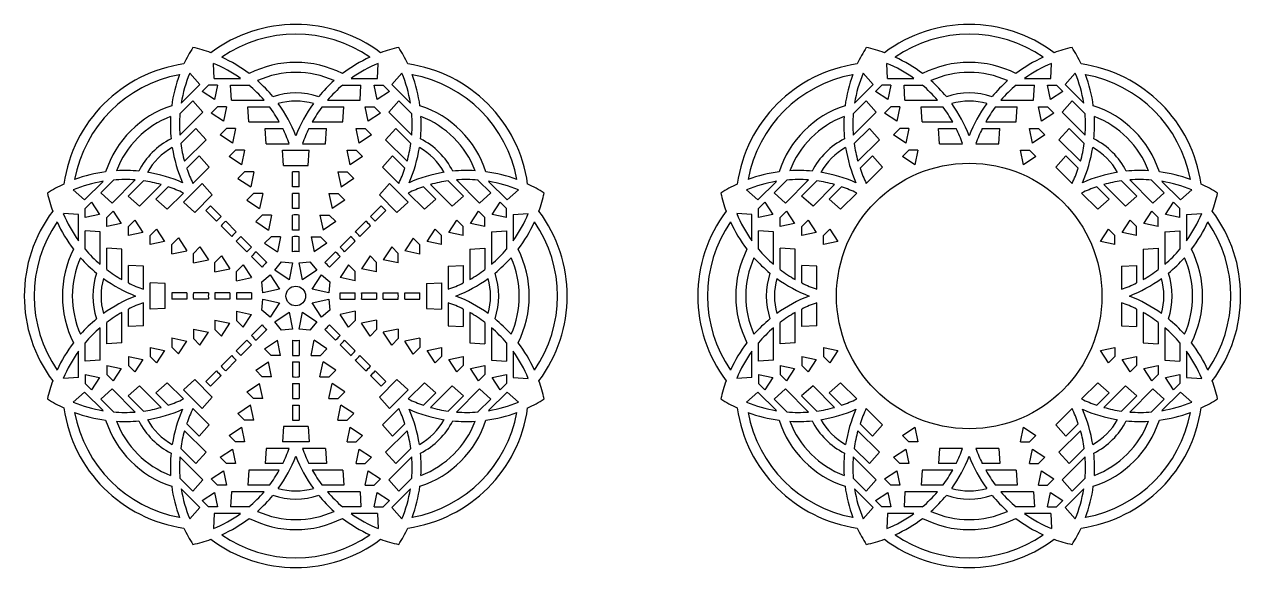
# Model space of a CAD drawing. Extents: x 163 to 534, y -107 to 59.
import ezdxf

# ---------------------------------------------------------------- set-up
doc = ezdxf.new("R2010")
doc.units = 0
doc.layers.get('0').update_dxf_attribs({"linetype": 'CONTINUOUS'})

msp = doc.modelspace()

# ---------------------------------------------------------------- linework, layer by layer
for p, q in [((221.14, 42.63), (220.86, 47.26)), ((270.92, 42.63), (271.2, 47.26)), ((426.68, 42.63), (426.41, 47.26)), ((476.47, 42.63), (476.75, 47.26)), ((216.72, 40.8), (213.65, 44.27)), ((221.14, 42.63), (229.16, 42.63)), ((262.9, 42.63), (270.92, 42.63)), ((275.34, 40.8), (278.41, 44.27)), ((422.27, 40.8), (419.2, 44.27)), ((426.68, 42.63), (434.7, 42.63)), ((468.45, 42.63), (476.47, 42.63)), ((480.88, 40.8), (483.96, 44.27)), ((211.05, 35.13), (216.72, 40.8)), ((217.44, 38.7), (219.38, 40.63)), ((221.21, 36.21), (217.44, 38.7)), ((222.12, 40.63), (219.38, 40.63)), ((222.12, 40.63), (221.21, 36.21)), ((226.14, 40.63), (231.72, 40.63)), ((226.42, 36.01), (226.14, 40.63)), ((260.34, 40.63), (265.92, 40.63)), ((265.64, 36.01), (265.92, 40.63)), ((270.85, 36.21), (269.94, 40.63)), ((269.94, 40.63), (272.68, 40.63)), ((274.61, 38.7), (270.85, 36.21)), ((274.61, 38.7), (272.68, 40.63)), ((275.34, 40.8), (281.01, 35.13)), ((416.6, 35.13), (422.27, 40.8)), ((422.99, 38.7), (424.93, 40.63)), ((426.76, 36.21), (422.99, 38.7)), ((427.67, 40.63), (424.93, 40.63)), ((427.67, 40.63), (426.76, 36.21)), ((431.68, 40.63), (437.26, 40.63)), ((431.96, 36.01), (431.68, 40.63)), ((465.89, 40.63), (471.47, 40.63)), ((471.19, 36.01), (471.47, 40.63)), ((476.39, 36.21), (475.49, 40.63)), ((475.49, 40.63), (478.23, 40.63)), ((480.16, 38.7), (476.39, 36.21)), ((480.16, 38.7), (478.23, 40.63)), ((480.88, 40.8), (486.55, 35.13)), ((210.65, 31.91), (214.6, 35.85)), ((217.67, 32.39), (214.6, 35.85)), ((220.18, 32.07), (222.12, 34.01)), ((224.86, 34.01), (222.12, 34.01)), ((224.86, 34.01), (223.95, 29.59)), ((226.42, 36.01), (236.36, 36.01)), ((231.42, 34.01), (237.97, 34.01)), ((231.69, 29.39), (231.42, 34.01)), ((254.08, 34.01), (260.64, 34.01)), ((255.69, 36.01), (265.64, 36.01)), ((260.36, 29.39), (260.64, 34.01)), ((267.2, 34.01), (269.93, 34.01)), ((268.1, 29.59), (267.2, 34.01)), ((271.87, 32.07), (269.93, 34.01)), ((274.39, 32.39), (277.46, 35.85)), ((277.46, 35.85), (281.4, 31.91)), ((416.2, 31.91), (420.15, 35.85)), ((423.22, 32.39), (420.15, 35.85)), ((425.73, 32.07), (427.67, 34.01)), ((430.41, 34.01), (427.67, 34.01)), ((430.41, 34.01), (429.5, 29.59)), ((431.96, 36.01), (441.91, 36.01)), ((437.24, 29.39), (436.96, 34.01)), ((436.96, 34.01), (443.52, 34.01)), ((459.63, 34.01), (466.19, 34.01)), ((461.24, 36.01), (471.19, 36.01)), ((465.91, 29.39), (466.19, 34.01)), ((473.65, 29.59), (472.74, 34.01)), ((472.74, 34.01), (475.48, 34.01)), ((477.42, 32.07), (475.48, 34.01)), ((479.93, 32.39), (483.01, 35.85)), ((483.01, 35.85), (486.95, 31.91)), ((210.64, 25.35), (217.67, 32.39)), ((223.95, 29.59), (220.18, 32.07)), ((271.87, 32.07), (268.1, 29.59)), ((274.39, 32.39), (281.42, 25.35)), ((416.18, 25.35), (423.22, 32.39)), ((429.5, 29.59), (425.73, 32.07)), ((477.42, 32.07), (473.65, 29.59)), ((479.93, 32.39), (486.97, 25.35)), ((210.91, 22.8), (215.55, 27.44)), ((218.62, 23.97), (215.55, 27.44)), ((222.93, 25.45), (224.86, 27.39)), ((227.6, 27.39), (224.86, 27.39)), ((227.6, 27.39), (226.7, 22.96)), ((231.69, 29.39), (240.99, 29.39)), ((236.69, 27.39), (242.05, 27.39)), ((236.97, 22.76), (236.69, 27.39)), ((250.01, 27.39), (255.36, 27.39)), ((251.06, 29.39), (260.36, 29.39)), ((255.08, 22.76), (255.36, 27.39)), ((265.36, 22.96), (264.45, 27.39)), ((264.45, 27.39), (267.19, 27.39)), ((269.13, 25.45), (267.19, 27.39)), ((273.44, 23.97), (276.51, 27.44)), ((276.51, 27.44), (281.14, 22.8)), ((416.46, 22.8), (421.1, 27.44)), ((424.17, 23.97), (421.1, 27.44)), ((428.48, 25.45), (430.41, 27.39)), ((433.15, 27.39), (430.41, 27.39)), ((433.15, 27.39), (432.25, 22.96)), ((437.24, 29.39), (446.54, 29.39)), ((442.24, 27.39), (447.59, 27.39)), ((442.52, 22.76), (442.24, 27.39)), ((455.56, 27.39), (460.91, 27.39)), ((456.61, 29.39), (465.91, 29.39)), ((460.63, 22.76), (460.91, 27.39)), ((470.91, 22.96), (470, 27.39)), ((470, 27.39), (472.74, 27.39)), ((474.68, 25.45), (472.74, 27.39)), ((478.98, 23.97), (482.06, 27.44)), ((482.06, 27.44), (486.69, 22.8)), ((212.05, 17.4), (218.62, 23.97)), ((226.7, 22.96), (222.93, 25.45)), ((236.97, 22.76), (243.98, 22.76)), ((248.08, 22.76), (255.08, 22.76)), ((269.13, 25.45), (265.36, 22.96)), ((273.44, 23.97), (280.01, 17.4)), ((417.59, 17.4), (424.17, 23.97)), ((432.25, 22.96), (428.48, 25.45)), ((442.52, 22.76), (449.53, 22.76)), ((453.63, 22.76), (460.63, 22.76)), ((474.68, 25.45), (470.91, 22.96)), ((478.98, 23.97), (485.56, 17.4)), ((212.72, 15.24), (216.5, 19.02)), ((219.57, 15.56), (216.5, 19.02)), ((225.67, 18.83), (227.61, 20.76)), ((229.44, 16.34), (225.67, 18.83)), ((230.35, 20.76), (227.61, 20.76)), ((230.35, 20.76), (229.44, 16.34)), ((241.97, 20.76), (250.08, 20.76)), ((242.25, 16.14), (241.97, 20.76)), ((249.8, 16.14), (250.08, 20.76)), ((261.71, 20.76), (264.45, 20.76)), ((262.62, 16.34), (261.71, 20.76)), ((266.38, 18.83), (262.62, 16.34)), ((266.38, 18.83), (264.45, 20.76)), ((272.49, 15.56), (275.56, 19.02)), ((275.56, 19.02), (279.34, 15.24)), ((418.26, 15.24), (422.05, 19.02)), ((425.12, 15.56), (422.05, 19.02)), ((431.22, 18.83), (433.16, 20.76)), ((434.99, 16.34), (431.22, 18.83)), ((435.89, 20.76), (433.16, 20.76)), ((435.89, 20.76), (434.99, 16.34)), ((467.26, 20.76), (470, 20.76)), ((468.16, 16.34), (467.26, 20.76)), ((471.93, 18.83), (468.16, 16.34)), ((471.93, 18.83), (470, 20.76)), ((478.03, 15.56), (481.11, 19.02)), ((481.11, 19.02), (484.89, 15.24)), ((214.62, 10.6), (219.57, 15.56)), ((242.25, 16.14), (249.8, 16.14)), ((272.49, 15.56), (277.44, 10.6)), ((420.17, 10.6), (425.12, 15.56)), ((478.03, 15.56), (482.99, 10.6)), ((181.52, 5.6), (187.19, 11.27)), ((186.47, 7.72), (190.41, 11.67)), ((189.93, 4.65), (196.97, 11.69)), ((194.88, 6.77), (199.52, 11.41)), ((228.37, 12.14), (230.38, 14.15)), ((228.37, 12.14), (232.28, 9.56)), ((233.22, 14.15), (230.38, 14.15)), ((233.22, 14.15), (232.28, 9.56)), ((245.03, 9.56), (245.03, 14.15)), ((247.03, 9.56), (247.03, 14.15)), ((258.88, 14.13), (259.83, 9.53)), ((258.88, 14.13), (261.73, 14.13)), ((263.74, 12.12), (259.83, 9.53)), ((263.74, 12.12), (261.73, 14.13)), ((292.54, 11.41), (297.17, 6.77)), ((295.09, 11.69), (302.12, 4.65)), ((301.64, 11.67), (305.59, 7.72)), ((304.87, 11.27), (310.54, 5.6)), ((387.07, 5.6), (392.74, 11.27)), ((392.02, 7.72), (395.96, 11.67)), ((395.48, 4.65), (402.52, 11.69)), ((400.43, 6.77), (405.07, 11.41)), ((498.08, 11.41), (502.72, 6.77)), ((500.64, 11.69), (507.67, 4.65)), ((507.19, 11.67), (511.14, 7.72)), ((510.42, 11.27), (516.09, 5.6)), ((181.52, 5.6), (178.05, 8.67)), ((189.93, 4.65), (186.47, 7.72)), ((198.35, 3.7), (204.93, 10.28)), ((203.3, 5.82), (207.08, 9.61)), ((206.77, 2.75), (211.72, 7.7)), ((211.72, 4.87), (217.45, 10.61)), ((220.52, 7.14), (217.45, 10.61)), ((231.06, 5.55), (233.07, 7.57)), ((235.92, 7.57), (233.07, 7.57)), ((235.92, 7.57), (234.98, 2.97)), ((245.03, 2.97), (245.03, 7.57)), ((247.03, 2.97), (247.03, 7.57)), ((256.14, 7.57), (257.08, 2.97)), ((256.14, 7.57), (258.98, 7.57)), ((260.99, 5.55), (258.98, 7.57)), ((271.54, 7.14), (274.61, 10.61)), ((274.61, 10.61), (280.34, 4.87)), ((280.34, 7.7), (285.29, 2.75)), ((284.97, 9.61), (288.76, 5.82)), ((287.13, 10.28), (293.71, 3.7)), ((302.12, 4.65), (305.59, 7.72)), ((310.54, 5.6), (314, 8.67)), ((387.07, 5.6), (383.6, 8.67)), ((395.48, 4.65), (392.02, 7.72)), ((403.9, 3.7), (410.47, 10.28)), ((408.85, 5.82), (412.63, 9.61)), ((412.32, 2.75), (417.27, 7.7)), ((485.89, 7.7), (490.84, 2.75)), ((490.52, 9.61), (494.3, 5.82)), ((492.68, 10.28), (499.25, 3.7)), ((507.67, 4.65), (511.14, 7.72)), ((516.09, 5.6), (519.55, 8.67)), ((183.63, 4.88), (181.69, 2.94)), ((183.63, 4.88), (186.11, 1.11)), ((198.35, 3.7), (194.88, 6.77)), ((206.77, 2.75), (203.3, 5.82)), ((215.18, 1.8), (211.72, 4.87)), ((215.18, 1.8), (220.52, 7.14)), ((223.22, 0.52), (219.97, 3.77)), ((231.06, 5.55), (234.98, 2.97)), ((260.99, 5.55), (257.08, 2.97)), ((268.84, 0.52), (272.09, 3.77)), ((271.54, 7.14), (276.87, 1.8)), ((276.87, 1.8), (280.34, 4.87)), ((285.29, 2.75), (288.76, 5.82)), ((293.71, 3.7), (297.17, 6.77)), ((305.94, 1.11), (308.43, 4.88)), ((308.43, 4.88), (310.37, 2.94)), ((389.17, 4.88), (387.24, 2.94)), ((389.17, 4.88), (391.66, 1.11)), ((403.9, 3.7), (400.43, 6.77)), ((412.32, 2.75), (408.85, 5.82)), ((490.84, 2.75), (494.3, 5.82)), ((499.25, 3.7), (502.72, 6.77)), ((511.49, 1.11), (513.98, 4.88)), ((513.98, 4.88), (515.91, 2.94)), ((179.69, 1.19), (175.07, 1.47)), ((179.69, -6.83), (179.69, 1.19)), ((181.69, 0.21), (181.69, 2.94)), ((186.11, 1.11), (181.69, 0.21)), ((190.25, 2.14), (188.31, 0.2)), ((188.31, -2.54), (188.31, 0.2)), ((190.25, 2.14), (192.74, -1.63)), ((221.8, -0.89), (218.55, 2.36)), ((233.79, -1.03), (235.8, 0.98)), ((238.65, 0.98), (235.8, 0.98)), ((238.65, 0.98), (237.71, -3.62)), ((245.03, -3.62), (245.03, 0.98)), ((247.03, -3.62), (247.03, 0.98)), ((253.41, 0.98), (256.25, 0.98)), ((253.41, 0.98), (254.35, -3.62)), ((258.26, -1.03), (256.25, 0.98)), ((270.25, -0.89), (273.5, 2.36)), ((299.32, -1.63), (301.81, 2.14)), ((301.81, 2.14), (303.74, 0.2)), ((303.74, -2.54), (303.74, 0.2)), ((310.37, 0.21), (305.94, 1.11)), ((310.37, 0.21), (310.37, 2.94)), ((312.37, 1.19), (316.99, 1.47)), ((312.37, 1.19), (312.37, -6.83)), ((385.24, 1.19), (380.62, 1.47)), ((385.24, -6.83), (385.24, 1.19)), ((387.24, 0.21), (387.24, 2.94)), ((391.66, 1.11), (387.24, 0.21)), ((395.8, 2.14), (393.86, 0.2)), ((393.86, -2.54), (393.86, 0.2)), ((395.8, 2.14), (398.28, -1.63)), ((504.87, -1.63), (507.36, 2.14)), ((507.36, 2.14), (509.29, 0.2)), ((509.29, -2.54), (509.29, 0.2)), ((515.91, 0.21), (511.49, 1.11)), ((515.91, 0.21), (515.91, 2.94)), ((517.91, 1.19), (522.54, 1.47)), ((517.91, 1.19), (517.91, -6.83)), ((192.74, -1.63), (188.31, -2.54)), ((196.87, -0.61), (194.93, -2.54)), ((194.93, -5.28), (194.93, -2.54)), ((196.87, -0.61), (199.36, -4.37)), ((203.49, -3.35), (201.56, -5.29)), ((203.49, -3.35), (205.98, -7.12)), ((226.46, -5.55), (223.21, -2.3)), ((227.87, -4.14), (224.62, -0.89)), ((233.79, -1.03), (237.71, -3.62)), ((258.26, -1.03), (254.35, -3.62)), ((264.18, -4.14), (267.43, -0.89)), ((265.6, -5.55), (268.85, -2.3)), ((286.08, -7.12), (288.56, -3.35)), ((288.56, -3.35), (290.5, -5.29)), ((292.7, -4.37), (295.18, -0.61)), ((295.18, -0.61), (297.12, -2.54)), ((297.12, -5.28), (297.12, -2.54)), ((303.74, -2.54), (299.32, -1.63)), ((398.28, -1.63), (393.86, -2.54)), ((402.42, -0.61), (400.48, -2.54)), ((400.48, -5.28), (400.48, -2.54)), ((402.42, -0.61), (404.91, -4.37)), ((409.04, -3.35), (407.11, -5.29)), ((409.04, -3.35), (411.53, -7.12)), ((491.62, -7.12), (494.11, -3.35)), ((494.11, -3.35), (496.05, -5.29)), ((498.25, -4.37), (500.73, -0.61)), ((500.73, -0.61), (502.67, -2.54)), ((502.67, -5.28), (502.67, -2.54)), ((509.29, -2.54), (504.87, -1.63)), ((186.31, -4.09), (181.69, -3.81)), ((181.69, -9.39), (181.69, -3.81)), ((186.31, -14.04), (186.31, -4.09)), ((199.36, -4.37), (194.93, -5.28)), ((201.56, -8.02), (201.56, -5.29)), ((205.98, -7.12), (201.56, -8.02)), ((210.2, -5.99), (208.19, -8)), ((210.2, -5.99), (212.79, -9.91)), ((231.11, -10.21), (227.87, -6.96)), ((232.53, -8.79), (229.28, -5.54)), ((236.52, -7.62), (238.53, -5.61)), ((241.38, -5.61), (238.53, -5.61)), ((241.38, -5.61), (240.43, -10.2)), ((245.03, -10.2), (245.03, -5.61)), ((247.03, -10.2), (247.03, -5.61)), ((250.68, -5.61), (251.62, -10.2)), ((250.68, -5.61), (253.52, -5.61)), ((255.54, -7.62), (253.52, -5.61)), ((259.53, -8.79), (262.78, -5.54)), ((260.94, -10.21), (264.19, -6.96)), ((281.87, -6.04), (279.29, -9.96)), ((281.87, -6.04), (283.88, -8.05)), ((290.5, -8.02), (286.08, -7.12)), ((290.5, -8.02), (290.5, -5.29)), ((297.12, -5.28), (292.7, -4.37)), ((305.74, -4.09), (310.37, -3.81)), ((305.74, -4.09), (305.74, -14.04)), ((310.37, -3.81), (310.37, -9.39)), ((391.86, -4.09), (387.24, -3.81)), ((387.24, -9.39), (387.24, -3.81)), ((391.86, -14.04), (391.86, -4.09)), ((404.91, -4.37), (400.48, -5.28)), ((407.11, -8.02), (407.11, -5.29)), ((411.53, -7.12), (407.11, -8.02)), ((496.05, -8.02), (491.62, -7.12)), ((496.05, -8.02), (496.05, -5.29)), ((502.67, -5.28), (498.25, -4.37)), ((511.29, -4.09), (515.91, -3.81)), ((511.29, -4.09), (511.29, -14.04)), ((515.91, -3.81), (515.91, -9.39)), ((192.93, -9.37), (188.31, -9.09)), ((188.31, -15.65), (188.31, -9.09)), ((192.93, -18.67), (192.93, -9.37)), ((208.19, -10.85), (208.19, -8)), ((208.19, -10.85), (212.79, -9.91)), ((216.77, -8.74), (214.76, -10.75)), ((214.76, -13.6), (214.76, -10.75)), ((216.77, -8.74), (219.35, -12.66)), ((237.19, -13.45), (233.94, -10.2)), ((236.52, -7.62), (240.43, -10.2)), ((255.54, -7.62), (251.62, -10.2)), ((254.87, -13.45), (258.12, -10.2)), ((275.29, -8.74), (272.7, -12.66)), ((275.29, -8.74), (277.3, -10.75)), ((277.3, -13.6), (277.3, -10.75)), ((283.88, -10.9), (279.29, -9.96)), ((283.88, -10.9), (283.88, -8.05)), ((299.12, -9.37), (303.74, -9.09)), ((299.12, -9.37), (299.12, -18.67)), ((303.74, -9.09), (303.74, -15.65)), ((393.86, -15.65), (393.86, -9.09)), ((398.48, -9.37), (393.86, -9.09)), ((398.48, -18.67), (398.48, -9.37)), ((504.67, -9.37), (509.29, -9.09)), ((504.67, -9.37), (504.67, -18.67)), ((509.29, -9.09), (509.29, -15.65)), ((199.56, -14.65), (194.93, -14.37)), ((194.93, -19.72), (194.93, -14.37)), ((199.56, -21.66), (199.56, -14.65)), ((214.76, -13.6), (219.35, -12.66)), ((223.35, -11.47), (221.34, -13.48)), ((221.34, -16.33), (221.34, -13.48)), ((223.35, -11.47), (225.94, -15.38)), ((229.94, -14.2), (227.93, -16.21)), ((229.94, -14.2), (232.52, -18.11)), ((235.77, -14.86), (232.52, -11.61)), ((239.6, -15.86), (241.71, -13.29)), ((241.71, -13.29), (245.03, -13.61)), ((245.03, -13.61), (243.97, -18.75)), ((247.03, -13.61), (250.34, -13.29)), ((248.08, -18.75), (247.03, -13.61)), ((250.34, -13.29), (252.46, -15.86)), ((256.28, -14.86), (259.53, -11.61)), ((262.12, -14.2), (259.53, -18.11)), ((262.12, -14.2), (264.13, -16.21)), ((268.7, -11.47), (266.12, -15.38)), ((268.7, -11.47), (270.71, -13.48)), ((270.71, -16.33), (270.71, -13.48)), ((277.3, -13.6), (272.7, -12.66)), ((292.5, -14.65), (297.12, -14.37)), ((292.5, -14.65), (292.5, -21.66)), ((297.12, -14.37), (297.12, -19.72)), ((400.48, -19.72), (400.48, -14.37)), ((405.11, -14.65), (400.48, -14.37)), ((405.11, -21.66), (405.11, -14.65)), ((498.05, -14.65), (502.67, -14.37)), ((498.05, -14.65), (498.05, -21.66)), ((502.67, -14.37), (502.67, -19.72)), ((221.34, -16.33), (225.94, -15.38)), ((227.93, -19.05), (227.93, -16.21)), ((227.93, -19.05), (232.52, -18.11)), ((235.61, -19.39), (238.18, -17.27)), ((238.18, -17.27), (241.07, -21.65)), ((243.97, -18.75), (239.6, -15.86)), ((252.46, -15.86), (248.08, -18.75)), ((250.98, -21.65), (253.87, -17.27)), ((253.87, -17.27), (256.45, -19.39)), ((264.13, -19.05), (259.53, -18.11)), ((264.13, -19.05), (264.13, -16.21)), ((270.71, -16.33), (266.12, -15.38)), ((201.56, -27.76), (201.56, -19.65)), ((206.18, -19.93), (201.56, -19.65)), ((206.18, -27.48), (206.18, -19.93)), ((235.93, -22.71), (235.61, -19.39)), ((241.07, -21.65), (235.93, -22.71)), ((256.12, -22.71), (250.98, -21.65)), ((256.45, -19.39), (256.12, -22.71)), ((285.88, -19.93), (290.5, -19.65)), ((285.88, -19.93), (285.88, -27.48)), ((290.5, -19.65), (290.5, -27.76)), ((199.56, -32.76), (199.56, -25.76)), ((212.77, -22.71), (208.17, -22.71)), ((212.77, -24.71), (208.17, -24.71)), ((219.35, -22.71), (214.76, -22.71)), ((219.35, -24.71), (214.76, -24.71)), ((225.94, -22.71), (221.34, -22.71)), ((225.94, -24.71), (221.34, -24.71)), ((232.52, -22.71), (227.93, -22.71)), ((232.52, -24.71), (227.93, -24.71)), ((235.61, -28.02), (235.93, -24.71)), ((235.93, -24.71), (241.07, -25.76)), ((241.07, -25.76), (238.18, -30.14)), ((250.98, -25.76), (256.12, -24.71)), ((253.87, -30.14), (250.98, -25.76)), ((256.12, -24.71), (256.45, -28.02)), ((259.53, -22.71), (264.13, -22.71)), ((259.53, -24.71), (264.13, -24.71)), ((266.12, -22.71), (270.71, -22.71)), ((266.12, -24.71), (270.71, -24.71)), ((272.7, -22.71), (277.3, -22.71)), ((272.7, -24.71), (277.3, -24.71)), ((279.29, -22.71), (283.88, -22.71)), ((279.29, -24.71), (283.88, -24.71)), ((292.5, -25.76), (292.5, -32.76)), ((405.11, -32.76), (405.11, -25.76)), ((498.05, -25.76), (498.05, -32.76)), ((192.93, -38.04), (192.93, -28.74)), ((194.93, -33.04), (194.93, -27.69)), ((206.18, -27.48), (201.56, -27.76)), ((227.93, -28.36), (232.52, -29.3)), ((227.93, -28.36), (227.93, -31.2)), ((229.94, -33.21), (232.52, -29.3)), ((238.18, -30.14), (235.61, -28.02)), ((239.6, -31.55), (243.97, -28.66)), ((243.97, -28.66), (245.03, -33.8)), ((247.03, -33.8), (248.08, -28.66)), ((248.08, -28.66), (252.46, -31.55)), ((256.45, -28.02), (253.87, -30.14)), ((264.13, -28.36), (259.53, -29.3)), ((262.12, -33.21), (259.53, -29.3)), ((264.13, -28.36), (264.13, -31.2)), ((285.88, -27.48), (290.5, -27.76)), ((297.12, -27.69), (297.12, -33.04)), ((299.12, -28.74), (299.12, -38.04)), ((398.48, -38.04), (398.48, -28.74)), ((400.48, -33.04), (400.48, -27.69)), ((502.67, -27.69), (502.67, -33.04)), ((504.67, -28.74), (504.67, -38.04)), ((186.31, -43.32), (186.31, -33.37)), ((188.31, -38.32), (188.31, -31.76)), ((199.56, -32.76), (194.93, -33.04)), ((221.34, -31.09), (225.94, -32.03)), ((221.34, -31.09), (221.34, -33.93)), ((223.35, -35.94), (225.94, -32.03)), ((229.94, -33.21), (227.93, -31.2)), ((235.77, -32.55), (232.52, -35.8)), ((241.71, -34.12), (239.6, -31.55)), ((252.46, -31.55), (250.34, -34.12)), ((256.28, -32.55), (259.53, -35.8)), ((262.12, -33.21), (264.13, -31.2)), ((270.71, -31.09), (266.12, -32.03)), ((268.7, -35.94), (266.12, -32.03)), ((270.71, -31.09), (270.71, -33.93)), ((292.5, -32.76), (297.12, -33.04)), ((303.74, -31.76), (303.74, -38.32)), ((305.74, -33.37), (305.74, -43.32)), ((391.86, -43.32), (391.86, -33.37)), ((393.86, -38.32), (393.86, -31.76)), ((405.11, -32.76), (400.48, -33.04)), ((498.05, -32.76), (502.67, -33.04)), ((509.29, -31.76), (509.29, -38.32)), ((511.29, -33.37), (511.29, -43.32)), ((208.17, -36.51), (212.77, -37.45)), ((208.17, -36.51), (208.17, -39.36)), ((214.76, -33.81), (219.35, -34.76)), ((214.76, -33.81), (214.76, -36.66)), ((216.77, -38.67), (214.76, -36.66)), ((216.77, -38.67), (219.35, -34.76)), ((223.35, -35.94), (221.34, -33.93)), ((237.19, -33.96), (233.94, -37.21)), ((245.03, -33.8), (241.71, -34.12)), ((250.34, -34.12), (247.03, -33.8)), ((254.87, -33.96), (258.12, -37.21)), ((268.7, -35.94), (270.71, -33.93)), ((277.3, -33.81), (272.7, -34.76)), ((275.29, -38.67), (272.7, -34.76)), ((275.29, -38.67), (277.3, -36.66)), ((277.3, -33.81), (277.3, -36.66)), ((283.86, -36.56), (279.27, -37.5)), ((283.86, -36.56), (283.86, -39.41)), ((179.69, -48.6), (179.69, -40.58)), ((181.69, -43.6), (181.69, -38.02)), ((192.93, -38.04), (188.31, -38.32)), ((201.56, -39.39), (201.56, -42.13)), ((201.56, -39.39), (205.98, -40.29)), ((205.98, -40.29), (203.49, -44.06)), ((210.18, -41.37), (208.17, -39.36)), ((210.18, -41.37), (212.77, -37.45)), ((231.11, -37.2), (227.87, -40.45)), ((232.53, -38.62), (229.28, -41.87)), ((236.52, -39.79), (240.43, -37.21)), ((236.52, -39.79), (238.53, -41.81)), ((241.38, -41.81), (240.43, -37.21)), ((245.03, -37.21), (245.03, -41.81)), ((247.03, -37.21), (247.03, -41.81)), ((250.68, -41.81), (251.62, -37.21)), ((255.54, -39.79), (251.62, -37.21)), ((255.54, -39.79), (253.52, -41.81)), ((259.53, -38.62), (262.78, -41.87)), ((260.94, -37.2), (264.19, -40.45)), ((281.85, -41.42), (279.27, -37.5)), ((281.85, -41.42), (283.86, -39.41)), ((286.08, -40.29), (290.5, -39.39)), ((288.56, -44.06), (286.08, -40.29)), ((290.5, -39.39), (290.5, -42.13)), ((299.12, -38.04), (303.74, -38.32)), ((310.37, -38.02), (310.37, -43.6)), ((312.37, -40.58), (312.37, -48.6)), ((385.24, -48.6), (385.24, -40.58)), ((387.24, -43.6), (387.24, -38.02)), ((398.48, -38.04), (393.86, -38.32)), ((407.11, -39.39), (411.53, -40.29)), ((407.11, -39.39), (407.11, -42.13)), ((411.53, -40.29), (409.04, -44.06)), ((491.62, -40.29), (496.05, -39.39)), ((494.11, -44.06), (491.62, -40.29)), ((496.05, -39.39), (496.05, -42.13)), ((504.67, -38.04), (509.29, -38.32)), ((515.91, -38.02), (515.91, -43.6)), ((517.91, -40.58), (517.91, -48.6)), ((186.31, -43.32), (181.69, -43.6)), ((194.93, -42.13), (199.36, -43.04)), ((194.93, -42.13), (194.93, -44.87)), ((199.36, -43.04), (196.87, -46.81)), ((203.49, -44.06), (201.56, -42.13)), ((226.46, -41.86), (223.21, -45.11)), ((227.87, -43.28), (224.62, -46.52)), ((233.79, -46.38), (237.71, -43.8)), ((238.65, -48.39), (237.71, -43.8)), ((241.38, -41.81), (238.53, -41.81)), ((245.03, -43.8), (245.03, -48.39)), ((247.03, -43.8), (247.03, -48.39)), ((250.68, -41.81), (253.52, -41.81)), ((253.41, -48.39), (254.35, -43.8)), ((258.26, -46.38), (254.35, -43.8)), ((264.18, -43.28), (267.43, -46.52)), ((265.6, -41.86), (268.85, -45.11)), ((288.56, -44.06), (290.5, -42.13)), ((292.7, -43.04), (297.12, -42.13)), ((295.18, -46.81), (292.7, -43.04)), ((297.12, -42.13), (297.12, -44.87)), ((305.74, -43.32), (310.37, -43.6)), ((391.86, -43.32), (387.24, -43.6)), ((400.48, -42.13), (400.48, -44.87)), ((400.48, -42.13), (404.91, -43.04)), ((404.91, -43.04), (402.42, -46.81)), ((409.04, -44.06), (407.11, -42.13)), ((494.11, -44.06), (496.05, -42.13)), ((498.25, -43.04), (502.67, -42.13)), ((500.73, -46.81), (498.25, -43.04)), ((502.67, -42.13), (502.67, -44.87)), ((511.29, -43.32), (515.91, -43.6)), ((181.69, -47.62), (186.11, -48.52)), ((181.69, -47.62), (181.69, -50.36)), ((188.31, -44.87), (192.74, -45.78)), ((188.31, -44.87), (188.31, -47.61)), ((190.25, -49.55), (188.31, -47.61)), ((192.74, -45.78), (190.25, -49.55)), ((196.87, -46.81), (194.93, -44.87)), ((221.8, -46.52), (218.55, -49.77)), ((223.22, -47.93), (219.97, -51.18)), ((233.79, -46.38), (235.8, -48.39)), ((258.26, -46.38), (256.25, -48.39)), ((268.84, -47.93), (272.09, -51.18)), ((270.25, -46.52), (273.5, -49.77)), ((295.18, -46.81), (297.12, -44.87)), ((299.32, -45.78), (303.74, -44.87)), ((301.81, -49.55), (299.32, -45.78)), ((301.81, -49.55), (303.74, -47.61)), ((303.74, -44.87), (303.74, -47.61)), ((305.94, -48.52), (310.37, -47.62)), ((310.37, -47.62), (310.37, -50.36)), ((387.24, -47.62), (391.66, -48.52)), ((387.24, -47.62), (387.24, -50.36)), ((393.86, -44.87), (398.28, -45.78)), ((393.86, -44.87), (393.86, -47.61)), ((395.8, -49.55), (393.86, -47.61)), ((398.28, -45.78), (395.8, -49.55)), ((402.42, -46.81), (400.48, -44.87)), ((500.73, -46.81), (502.67, -44.87)), ((504.87, -45.78), (509.29, -44.87)), ((507.36, -49.55), (504.87, -45.78)), ((507.36, -49.55), (509.29, -47.61)), ((509.29, -44.87), (509.29, -47.61)), ((511.49, -48.52), (515.91, -47.62)), ((515.91, -47.62), (515.91, -50.36)), ((179.69, -48.6), (175.07, -48.88)), ((183.63, -52.29), (181.69, -50.36)), ((186.11, -48.52), (183.63, -52.29)), ((198.35, -51.11), (194.88, -54.18)), ((204.93, -57.69), (198.35, -51.11)), ((206.77, -50.16), (203.3, -53.23)), ((211.72, -55.12), (206.77, -50.16)), ((215.18, -49.21), (211.72, -52.28)), ((220.52, -54.55), (215.18, -49.21)), ((231.06, -52.97), (234.98, -50.38)), ((235.92, -54.98), (234.98, -50.38)), ((238.65, -48.39), (235.8, -48.39)), ((245.03, -50.38), (245.03, -54.98)), ((247.03, -50.38), (247.03, -54.98)), ((253.41, -48.39), (256.25, -48.39)), ((256.14, -54.98), (257.08, -50.38)), ((260.99, -52.97), (257.08, -50.38)), ((276.87, -49.21), (271.54, -54.55)), ((276.87, -49.21), (280.34, -52.28)), ((285.29, -50.16), (280.34, -55.12)), ((285.29, -50.16), (288.76, -53.23)), ((293.71, -51.11), (287.13, -57.69)), ((293.71, -51.11), (297.17, -54.18)), ((308.43, -52.29), (305.94, -48.52)), ((308.43, -52.29), (310.37, -50.36)), ((312.37, -48.6), (316.99, -48.88)), ((385.24, -48.6), (380.62, -48.88)), ((389.17, -52.29), (387.24, -50.36)), ((391.66, -48.52), (389.17, -52.29)), ((403.9, -51.11), (400.43, -54.18)), ((410.47, -57.69), (403.9, -51.11)), ((412.32, -50.16), (408.85, -53.23)), ((417.27, -55.12), (412.32, -50.16)), ((490.84, -50.16), (485.89, -55.12)), ((490.84, -50.16), (494.3, -53.23)), ((499.25, -51.11), (492.68, -57.69)), ((499.25, -51.11), (502.72, -54.18)), ((513.98, -52.29), (511.49, -48.52)), ((513.98, -52.29), (515.91, -50.36)), ((517.91, -48.6), (522.54, -48.88)), ((181.52, -53.01), (178.05, -56.08)), ((187.19, -58.68), (181.52, -53.01)), ((189.93, -52.06), (186.47, -55.13)), ((190.41, -59.08), (186.47, -55.13)), ((196.97, -59.1), (189.93, -52.06)), ((199.52, -58.82), (194.88, -54.18)), ((207.08, -57.02), (203.3, -53.23)), ((217.45, -58.02), (211.72, -52.28)), ((220.52, -54.55), (217.45, -58.02)), ((231.06, -52.97), (233.07, -54.98)), ((235.92, -54.98), (233.07, -54.98)), ((256.14, -54.98), (258.98, -54.98)), ((260.99, -52.97), (258.98, -54.98)), ((271.54, -54.55), (274.61, -58.02)), ((280.34, -52.28), (274.61, -58.02)), ((288.76, -53.23), (284.97, -57.02)), ((297.17, -54.18), (292.54, -58.82)), ((302.12, -52.06), (295.09, -59.1)), ((305.59, -55.13), (301.64, -59.08)), ((302.12, -52.06), (305.59, -55.13)), ((310.54, -53.01), (304.87, -58.68)), ((310.54, -53.01), (314, -56.08)), ((387.07, -53.01), (383.6, -56.08)), ((392.74, -58.68), (387.07, -53.01)), ((395.48, -52.06), (392.02, -55.13)), ((395.96, -59.08), (392.02, -55.13)), ((402.52, -59.1), (395.48, -52.06)), ((405.07, -58.82), (400.43, -54.18)), ((412.63, -57.02), (408.85, -53.23)), ((494.3, -53.23), (490.52, -57.02)), ((502.72, -54.18), (498.08, -58.82)), ((507.67, -52.06), (500.64, -59.1)), ((511.14, -55.13), (507.19, -59.08)), ((507.67, -52.06), (511.14, -55.13)), ((516.09, -53.01), (510.42, -58.68)), ((516.09, -53.01), (519.55, -56.08)), ((219.57, -62.97), (214.62, -58.02)), ((228.31, -59.53), (232.23, -56.95)), ((233.17, -61.54), (232.23, -56.95)), ((245.03, -56.97), (245.03, -61.56)), ((247.03, -56.97), (247.03, -61.56)), ((258.83, -61.56), (259.78, -56.97)), ((263.69, -59.55), (259.78, -56.97)), ((277.44, -58.02), (272.49, -62.97)), ((425.12, -62.97), (420.17, -58.02)), ((482.99, -58.02), (478.03, -62.97)), ((216.5, -66.43), (212.72, -62.65)), ((219.57, -62.97), (216.5, -66.43)), ((228.31, -59.53), (230.33, -61.54)), ((233.17, -61.54), (230.33, -61.54)), ((258.83, -61.56), (261.68, -61.56)), ((263.69, -59.55), (261.68, -61.56)), ((272.49, -62.97), (275.56, -66.43)), ((279.34, -62.65), (275.56, -66.43)), ((422.05, -66.43), (418.26, -62.65)), ((425.12, -62.97), (422.05, -66.43)), ((478.03, -62.97), (481.11, -66.43)), ((484.89, -62.65), (481.11, -66.43)), ((218.62, -71.38), (212.05, -64.81)), ((225.67, -66.24), (229.44, -63.75)), ((225.67, -66.24), (227.61, -68.18)), ((229.44, -63.75), (230.35, -68.18)), ((242.25, -63.55), (241.97, -68.18)), ((249.8, -63.55), (242.25, -63.55)), ((249.8, -63.55), (250.08, -68.18)), ((261.71, -68.18), (262.62, -63.75)), ((262.62, -63.75), (266.38, -66.24)), ((266.38, -66.24), (264.45, -68.18)), ((280.01, -64.81), (273.44, -71.38)), ((424.17, -71.38), (417.59, -64.81)), ((431.22, -66.24), (434.99, -63.75)), ((431.22, -66.24), (433.16, -68.18)), ((434.99, -63.75), (435.89, -68.18)), ((467.26, -68.18), (468.16, -63.75)), ((468.16, -63.75), (471.93, -66.24)), ((471.93, -66.24), (470, -68.18)), ((485.56, -64.81), (478.98, -71.38)), ((215.55, -74.85), (210.91, -70.21)), ((222.93, -72.86), (226.7, -70.38)), ((226.7, -70.38), (227.6, -74.8)), ((230.35, -68.18), (227.61, -68.18)), ((236.97, -70.18), (236.69, -74.8)), ((243.98, -70.18), (236.97, -70.18)), ((250.08, -68.18), (241.97, -68.18)), ((255.08, -70.18), (248.08, -70.18)), ((255.08, -70.18), (255.36, -74.8)), ((261.71, -68.18), (264.45, -68.18)), ((264.45, -74.8), (265.36, -70.38)), ((265.36, -70.38), (269.13, -72.86)), ((281.14, -70.21), (276.51, -74.85)), ((421.1, -74.85), (416.46, -70.21)), ((428.48, -72.86), (432.25, -70.38)), ((432.25, -70.38), (433.15, -74.8)), ((435.89, -68.18), (433.16, -68.18)), ((442.52, -70.18), (442.24, -74.8)), ((449.53, -70.18), (442.52, -70.18)), ((460.63, -70.18), (453.63, -70.18)), ((460.63, -70.18), (460.91, -74.8)), ((467.26, -68.18), (470, -68.18)), ((470, -74.8), (470.91, -70.38)), ((470.91, -70.38), (474.68, -72.86)), ((486.69, -70.21), (482.06, -74.85)), ((217.67, -79.8), (210.64, -72.76)), ((218.62, -71.38), (215.55, -74.85)), ((222.93, -72.86), (224.86, -74.8)), ((269.13, -72.86), (267.19, -74.8)), ((273.44, -71.38), (276.51, -74.85)), ((281.42, -72.76), (274.39, -79.8)), ((423.22, -79.8), (416.18, -72.76)), ((424.17, -71.38), (421.1, -74.85)), ((428.48, -72.86), (430.41, -74.8)), ((474.68, -72.86), (472.74, -74.8)), ((478.98, -71.38), (482.06, -74.85)), ((486.97, -72.76), (479.93, -79.8)), ((220.18, -79.49), (223.95, -77)), ((223.95, -77), (224.86, -81.42)), ((227.6, -74.8), (224.86, -74.8)), ((231.69, -76.8), (231.42, -81.42)), ((240.99, -76.8), (231.69, -76.8)), ((242.05, -74.8), (236.69, -74.8)), ((255.36, -74.8), (250.01, -74.8)), ((260.36, -76.8), (251.06, -76.8)), ((260.36, -76.8), (260.64, -81.42)), ((264.45, -74.8), (267.19, -74.8)), ((267.2, -81.42), (268.1, -77)), ((268.1, -77), (271.87, -79.49)), ((425.73, -79.49), (429.5, -77)), ((429.5, -77), (430.41, -81.42)), ((433.15, -74.8), (430.41, -74.8)), ((437.24, -76.8), (436.96, -81.42)), ((446.54, -76.8), (437.24, -76.8)), ((447.59, -74.8), (442.24, -74.8)), ((460.91, -74.8), (455.56, -74.8)), ((465.91, -76.8), (456.61, -76.8)), ((465.91, -76.8), (466.19, -81.42)), ((470, -74.8), (472.74, -74.8)), ((472.74, -81.42), (473.65, -77)), ((473.65, -77), (477.42, -79.49)), ((214.6, -83.27), (210.65, -79.32)), ((217.67, -79.8), (214.6, -83.27)), ((220.18, -79.49), (222.12, -81.42)), ((224.86, -81.42), (222.12, -81.42)), ((237.97, -81.42), (231.42, -81.42)), ((260.64, -81.42), (254.08, -81.42)), ((267.2, -81.42), (269.93, -81.42)), ((271.87, -79.49), (269.93, -81.42)), ((274.39, -79.8), (277.46, -83.27)), ((281.4, -79.32), (277.46, -83.27)), ((420.15, -83.27), (416.2, -79.32)), ((423.22, -79.8), (420.15, -83.27)), ((425.73, -79.49), (427.67, -81.42)), ((430.41, -81.42), (427.67, -81.42)), ((443.52, -81.42), (436.96, -81.42)), ((466.19, -81.42), (459.63, -81.42)), ((472.74, -81.42), (475.48, -81.42)), ((477.42, -79.49), (475.48, -81.42)), ((479.93, -79.8), (483.01, -83.27)), ((486.95, -79.32), (483.01, -83.27)), ((216.72, -88.22), (211.05, -82.54)), ((217.44, -86.11), (221.21, -83.62)), ((221.21, -83.62), (222.12, -88.04)), ((226.42, -83.42), (226.14, -88.04)), ((236.36, -83.42), (226.42, -83.42)), ((265.64, -83.42), (255.69, -83.42)), ((265.64, -83.42), (265.92, -88.04)), ((269.94, -88.04), (270.85, -83.62)), ((270.85, -83.62), (274.61, -86.11)), ((281.01, -82.54), (275.34, -88.22)), ((422.27, -88.22), (416.6, -82.54)), ((422.99, -86.11), (426.76, -83.62)), ((426.76, -83.62), (427.67, -88.04)), ((431.96, -83.42), (431.68, -88.04)), ((441.91, -83.42), (431.96, -83.42)), ((471.19, -83.42), (461.24, -83.42)), ((471.19, -83.42), (471.47, -88.04)), ((475.49, -88.04), (476.39, -83.62)), ((476.39, -83.62), (480.16, -86.11)), ((486.55, -82.54), (480.88, -88.22)), ((216.72, -88.22), (213.65, -91.68)), ((217.44, -86.11), (219.38, -88.04)), ((222.12, -88.04), (219.38, -88.04)), ((231.72, -88.04), (226.14, -88.04)), ((265.92, -88.04), (260.34, -88.04)), ((269.94, -88.04), (272.68, -88.04)), ((274.61, -86.11), (272.68, -88.04)), ((275.34, -88.22), (278.41, -91.68)), ((422.27, -88.22), (419.2, -91.68)), ((422.99, -86.11), (424.93, -88.04)), ((427.67, -88.04), (424.93, -88.04)), ((437.26, -88.04), (431.68, -88.04)), ((471.47, -88.04), (465.89, -88.04)), ((475.49, -88.04), (478.23, -88.04)), ((480.16, -86.11), (478.23, -88.04)), ((480.88, -88.22), (483.96, -91.68)), ((221.14, -90.04), (220.86, -94.67)), ((229.16, -90.04), (221.14, -90.04)), ((270.92, -90.04), (262.9, -90.04)), ((270.92, -90.04), (271.2, -94.67)), ((426.68, -90.04), (426.41, -94.67)), ((434.7, -90.04), (426.68, -90.04)), ((476.47, -90.04), (468.45, -90.04)), ((476.47, -90.04), (476.75, -94.67))]:
    msp.add_line(p, q)
for centre, radius in [((451.58, -23.71), 40.51), ((246.03, -23.71), 3), ((246.03, -23.71), 3)]:
    msp.add_circle(centre, radius)
for centre, radius, start, end in [((246.03, 16.14), 43.02, 52.9961, 127.0039), ((246.03, 16.14), 40.02, 55.5806, 124.4194), ((451.58, 16.14), 43.02, 52.9961, 127.0039), ((451.58, 16.14), 40.02, 55.5806, 124.4194), ((251.66, 28.52), 43.91, 147.507, 155), ((205.12, 9.24), 43.91, 70, 77.493), ((286.94, 9.24), 43.91, 102.507, 110), ((240.4, 28.52), 43.91, 25, 32.493), ((457.21, 28.52), 43.91, 147.507, 155), ((410.67, 9.24), 43.91, 70, 77.493), ((492.49, 9.24), 43.91, 102.507, 110), ((445.94, 28.52), 43.91, 25, 32.493), ((205.12, 9.24), 43.91, 52.6202, 65.3846), ((286.94, 9.24), 43.91, 114.6154, 127.3798), ((410.67, 9.24), 43.91, 52.6202, 65.3846), ((492.49, 9.24), 43.91, 114.6154, 127.3798), ((217.85, 4.47), 43.02, 97.9961, 172.0039), ((205.12, 9.24), 41.15, 54.2526, 67.5106), ((246.03, 16.14), 31.41, 63.0095, 116.9905), ((286.94, 9.24), 41.15, 112.4894, 125.7474), ((274.2, 4.47), 43.02, 7.9961, 82.0039), ((423.4, 4.47), 43.02, 97.9961, 172.0039), ((410.67, 9.24), 41.15, 54.2526, 67.5106), ((451.58, 16.14), 31.41, 63.0095, 116.9905), ((492.49, 9.24), 41.15, 112.4894, 125.7474), ((479.75, 4.47), 43.02, 7.9961, 82.0039), ((217.85, 4.47), 40.02, 100.5806, 169.4194), ((251.66, 28.52), 43.91, 159.6154, 172.3798), ((251.66, 28.52), 41.15, 157.4894, 170.7474), ((246.03, 16.14), 28.37, 65.7015, 114.2985), ((205.12, 9.24), 43.91, 39.3947, 48.2494), ((286.94, 9.24), 43.91, 131.7506, 140.6053), ((240.4, 28.52), 41.15, 9.2526, 22.5106), ((274.2, 4.47), 40.02, 10.5806, 79.4194), ((240.4, 28.52), 43.91, 7.6202, 20.3846), ((423.4, 4.47), 40.02, 100.5806, 169.4194), ((457.21, 28.52), 43.91, 159.6154, 172.3798), ((457.21, 28.52), 41.15, 157.4894, 170.7474), ((451.58, 16.14), 28.37, 65.7015, 114.2985), ((410.67, 9.24), 43.91, 39.3947, 48.2494), ((492.49, 9.24), 43.91, 131.7506, 140.6053), ((445.94, 28.52), 41.15, 9.2526, 22.5106), ((479.75, 4.47), 40.02, 10.5806, 79.4194), ((445.94, 28.52), 43.91, 7.6202, 20.3846), ((205.12, 9.24), 41.15, 40.5901, 49.7288), ((246.03, 16.14), 22.09, 71.5868, 108.4132), ((286.94, 9.24), 41.15, 130.2712, 139.4099), ((410.67, 9.24), 41.15, 40.5901, 49.7288), ((451.58, 16.14), 22.09, 71.5868, 108.4132), ((492.49, 9.24), 41.15, 130.2712, 139.4099), ((217.85, 4.47), 31.41, 108.0095, 161.9905), ((205.12, 9.24), 41.15, 29.32, 37.0158), ((246.03, 16.14), 19.6, 74.1525, 105.8475), ((205.12, 9.24), 43.91, 21.2927, 35.9203), ((286.94, 9.24), 43.91, 144.0797, 158.7073), ((286.94, 9.24), 41.15, 142.9842, 150.68), ((274.2, 4.47), 31.41, 18.0095, 71.9905), ((423.4, 4.47), 31.41, 108.0095, 161.9905), ((410.67, 9.24), 41.15, 29.32, 37.0158), ((451.58, 16.14), 19.6, 74.1525, 105.8475), ((410.67, 9.24), 43.91, 21.2927, 35.9203), ((492.49, 9.24), 43.91, 144.0797, 158.7073), ((492.49, 9.24), 41.15, 142.9842, 150.68), ((479.75, 4.47), 31.41, 18.0095, 71.9905), ((217.85, 4.47), 28.37, 110.7015, 159.2985), ((251.66, 28.52), 43.91, 176.7506, 185.6053), ((251.66, 28.52), 41.15, 175.2712, 184.4099), ((240.4, 28.52), 41.15, 355.5901, 4.7288), ((240.4, 28.52), 43.91, 354.3947, 3.2494), ((274.2, 4.47), 28.37, 20.7015, 69.2985), ((423.4, 4.47), 28.37, 110.7015, 159.2985), ((457.21, 28.52), 43.91, 176.7506, 185.6053), ((457.21, 28.52), 41.15, 175.2712, 184.4099), ((445.94, 28.52), 41.15, 355.5901, 4.7288), ((445.94, 28.52), 43.91, 354.3947, 3.2494), ((479.75, 4.47), 28.37, 20.7015, 69.2985), ((205.12, 9.24), 41.15, 19.1916, 26.1727), ((286.94, 9.24), 41.15, 153.8273, 160.8084), ((410.67, 9.24), 41.15, 19.1916, 26.1727), ((492.49, 9.24), 41.15, 153.8273, 160.8084), ((217.85, 4.47), 22.09, 116.5868, 153.4132), ((251.66, 28.52), 41.15, 187.9842, 195.68), ((240.4, 28.52), 41.15, 344.32, 352.0158), ((274.2, 4.47), 22.09, 26.5868, 63.4132), ((423.4, 4.47), 22.09, 116.5868, 153.4132), ((457.21, 28.52), 41.15, 187.9842, 195.68), ((445.94, 28.52), 41.15, 344.32, 352.0158), ((479.75, 4.47), 22.09, 26.5868, 63.4132), ((217.85, 4.47), 19.6, 119.1525, 150.8475), ((251.66, 28.52), 43.91, 189.0797, 203.7073), ((240.4, 28.52), 43.91, 336.2927, 350.9203), ((274.2, 4.47), 19.6, 29.1525, 60.8475), ((423.4, 4.47), 19.6, 119.1525, 150.8475), ((457.21, 28.52), 43.91, 189.0797, 203.7073), ((445.94, 28.52), 43.91, 336.2927, 350.9203), ((479.75, 4.47), 19.6, 29.1525, 60.8475), ((251.66, 28.52), 41.15, 198.8273, 205.8084), ((240.4, 28.52), 41.15, 334.1916, 341.1727), ((457.21, 28.52), 41.15, 198.8273, 205.8084), ((445.94, 28.52), 41.15, 334.1916, 341.1727), ((193.81, -29.34), 41.15, 99.2526, 112.5106), ((193.81, -29.34), 43.91, 97.6202, 110.3846), ((193.81, -29.34), 41.15, 85.5901, 94.7288), ((193.81, -29.34), 43.91, 84.3947, 93.2494), ((193.81, -29.34), 41.15, 74.32, 82.0158), ((193.81, -29.34), 43.91, 66.2927, 80.9203), ((246.03, -3.95), 18.13, 86.8376, 93.1624), ((298.25, -29.34), 43.91, 99.0797, 113.7073), ((298.25, -29.34), 41.15, 97.9842, 105.68), ((298.25, -29.34), 43.91, 86.7506, 95.6053), ((298.25, -29.34), 41.15, 85.2712, 94.4099), ((298.25, -29.34), 43.91, 69.6154, 82.3798), ((298.25, -29.34), 41.15, 67.4894, 80.7474), ((399.35, -29.34), 41.15, 99.2526, 112.5106), ((399.35, -29.34), 43.91, 97.6202, 110.3846), ((399.35, -29.34), 41.15, 85.5901, 94.7288), ((399.35, -29.34), 43.91, 84.3947, 93.2494), ((399.35, -29.34), 41.15, 74.32, 82.0158), ((399.35, -29.34), 43.91, 66.2927, 80.9203), ((503.8, -29.34), 43.91, 99.0797, 113.7073), ((503.8, -29.34), 41.15, 97.9842, 105.68), ((503.8, -29.34), 43.91, 86.7506, 95.6053), ((503.8, -29.34), 41.15, 85.2712, 94.4099), ((503.8, -29.34), 43.91, 69.6154, 82.3798), ((503.8, -29.34), 41.15, 67.4894, 80.7474), ((193.81, -29.34), 43.91, 115, 122.493), ((213.08, 17.2), 43.91, 192.507, 200), ((193.81, -29.34), 41.15, 64.1916, 71.1727), ((246.03, -3.95), 13.54, 85.765, 94.235), ((246.03, -10.53), 18.13, 86.8376, 93.1624), ((298.25, -29.34), 41.15, 108.8273, 115.8084), ((298.25, -29.34), 43.91, 57.507, 65), ((278.97, 17.2), 43.91, 340, 347.493), ((399.35, -29.34), 43.91, 115, 122.493), ((418.63, 17.2), 43.91, 192.507, 200), ((399.35, -29.34), 41.15, 64.1916, 71.1727), ((503.8, -29.34), 41.15, 108.8273, 115.8084), ((503.8, -29.34), 43.91, 57.507, 65), ((484.52, 17.2), 43.91, 340, 347.493), ((232.06, -9.74), 18.13, 131.8376, 138.1624), ((260, -9.74), 18.13, 41.8376, 48.1624), ((206.18, -23.71), 43.02, 142.9961, 217.0039), ((213.08, 17.2), 41.15, 202.4894, 215.7474), ((232.06, -9.74), 13.54, 130.765, 139.235), ((246.03, -10.53), 13.54, 85.765, 94.235), ((246.03, -17.12), 18.13, 86.8376, 93.1624), ((260, -9.74), 13.54, 40.765, 49.235), ((278.97, 17.2), 41.15, 324.2526, 337.5106), ((285.88, -23.71), 43.02, 322.9961, 37.0039), ((411.73, -23.71), 43.02, 142.9961, 217.0039), ((418.63, 17.2), 41.15, 202.4894, 215.7474), ((484.52, 17.2), 41.15, 324.2526, 337.5106), ((491.42, -23.71), 43.02, 322.9961, 37.0039), ((206.18, -23.71), 40.02, 145.5806, 214.4194), ((213.08, 17.2), 43.91, 204.6154, 217.3798), ((236.71, -14.39), 18.13, 131.8376, 138.1624), ((246.03, -17.12), 13.54, 85.765, 94.235), ((255.34, -14.39), 18.13, 41.8376, 48.1624), ((278.97, 17.2), 43.91, 322.6202, 335.3846), ((285.88, -23.71), 40.02, 325.5806, 34.4194), ((411.73, -23.71), 40.02, 145.5806, 214.4194), ((418.63, 17.2), 43.91, 204.6154, 217.3798), ((484.52, 17.2), 43.91, 322.6202, 335.3846), ((491.42, -23.71), 40.02, 325.5806, 34.4194), ((236.71, -14.39), 13.54, 130.765, 139.235), ((241.37, -19.05), 18.13, 131.8376, 138.1624), ((246.03, -23.71), 18.13, 86.8376, 93.1624), ((250.68, -19.05), 18.13, 41.8376, 48.1624), ((255.34, -14.39), 13.54, 40.765, 49.235), ((206.18, -23.71), 31.41, 153.0095, 206.9905), ((213.08, 17.2), 41.15, 220.2712, 229.4099), ((241.37, -19.05), 13.54, 130.765, 139.235), ((246.03, -23.71), 18.13, 131.8376, 138.1624), ((246.03, -23.71), 13.54, 85.765, 94.235), ((246.03, -23.71), 18.13, 41.8376, 48.1624), ((250.68, -19.05), 13.54, 40.765, 49.235), ((278.97, 17.2), 41.15, 310.5901, 319.7288), ((285.88, -23.71), 31.41, 333.0095, 26.9905), ((411.73, -23.71), 31.41, 153.0095, 206.9905), ((418.63, 17.2), 41.15, 220.2712, 229.4099), ((484.52, 17.2), 41.15, 310.5901, 319.7288), ((491.42, -23.71), 31.41, 333.0095, 26.9905), ((206.18, -23.71), 28.37, 155.7015, 204.2985), ((213.08, 17.2), 43.91, 221.7506, 230.6053), ((246.03, -23.71), 13.54, 130.765, 139.235), ((246.03, -23.71), 13.54, 40.765, 49.235), ((278.97, 17.2), 43.91, 309.3947, 318.2494), ((285.88, -23.71), 28.37, 335.7015, 24.2985), ((411.73, -23.71), 28.37, 155.7015, 204.2985), ((418.63, 17.2), 43.91, 221.7506, 230.6053), ((484.52, 17.2), 43.91, 309.3947, 318.2494), ((491.42, -23.71), 28.37, 335.7015, 24.2985), ((206.18, -23.71), 22.09, 161.5868, 198.4132), ((206.18, -23.71), 19.6, 164.1525, 195.8475), ((213.08, 17.2), 43.91, 234.0797, 248.7073), ((213.08, 17.2), 41.15, 232.9842, 240.68), ((278.97, 17.2), 43.91, 291.2927, 305.9203), ((278.97, 17.2), 41.15, 299.32, 307.0158), ((285.88, -23.71), 19.6, 344.1525, 15.8475), ((285.88, -23.71), 22.09, 341.5868, 18.4132), ((411.73, -23.71), 22.09, 161.5868, 198.4132), ((411.73, -23.71), 19.6, 164.1525, 195.8475), ((418.63, 17.2), 43.91, 234.0797, 248.7073), ((418.63, 17.2), 41.15, 232.9842, 240.68), ((484.52, 17.2), 43.91, 291.2927, 305.9203), ((484.52, 17.2), 41.15, 299.32, 307.0158), ((491.42, -23.71), 19.6, 344.1525, 15.8475), ((491.42, -23.71), 22.09, 341.5868, 18.4132), ((213.08, 17.2), 41.15, 243.8273, 250.8084), ((278.97, 17.2), 41.15, 289.1916, 296.1727), ((418.63, 17.2), 41.15, 243.8273, 250.8084), ((484.52, 17.2), 41.15, 289.1916, 296.1727), ((213.08, -64.62), 43.91, 111.2927, 125.9203), ((213.08, -64.62), 41.15, 109.1916, 116.1727), ((226.27, -23.71), 18.13, 176.8376, 183.1624), ((226.27, -23.71), 13.54, 175.765, 184.235), ((232.86, -23.71), 18.13, 176.8376, 183.1624), ((232.86, -23.71), 13.54, 175.765, 184.235), ((239.44, -23.71), 18.13, 176.8376, 183.1624), ((239.44, -23.71), 13.54, 175.765, 184.235), ((246.03, -23.71), 18.13, 176.8376, 183.1624), ((246.03, -23.71), 13.54, 175.765, 184.235), ((246.03, -23.71), 13.54, 355.765, 4.235), ((246.03, -23.71), 18.13, 356.8376, 3.1624), ((252.61, -23.71), 13.54, 355.765, 4.235), ((252.61, -23.71), 18.13, 356.8376, 3.1624), ((259.2, -23.71), 13.54, 355.765, 4.235), ((259.2, -23.71), 18.13, 356.8376, 3.1624), ((265.79, -23.71), 13.54, 355.765, 4.235), ((265.79, -23.71), 18.13, 356.8376, 3.1624), ((278.97, -64.62), 41.15, 63.8273, 70.8084), ((278.97, -64.62), 43.91, 54.0797, 68.7073), ((418.63, -64.62), 43.91, 111.2927, 125.9203), ((418.63, -64.62), 41.15, 109.1916, 116.1727), ((484.52, -64.62), 41.15, 63.8273, 70.8084), ((484.52, -64.62), 43.91, 54.0797, 68.7073), ((213.08, -64.62), 41.15, 119.32, 127.0158), ((278.97, -64.62), 41.15, 52.9842, 60.68), ((418.63, -64.62), 41.15, 119.32, 127.0158), ((484.52, -64.62), 41.15, 52.9842, 60.68), ((213.08, -64.62), 43.91, 129.3947, 138.2494), ((213.08, -64.62), 41.15, 130.5901, 139.7288), ((246.03, -23.71), 13.54, 220.765, 229.235), ((246.03, -23.71), 13.54, 310.765, 319.235), ((278.97, -64.62), 41.15, 40.2712, 49.4099), ((278.97, -64.62), 43.91, 41.7506, 50.6053), ((418.63, -64.62), 43.91, 129.3947, 138.2494), ((418.63, -64.62), 41.15, 130.5901, 139.7288), ((484.52, -64.62), 41.15, 40.2712, 49.4099), ((484.52, -64.62), 43.91, 41.7506, 50.6053), ((246.03, -23.71), 18.13, 221.8376, 228.1624), ((246.03, -23.71), 18.13, 311.8376, 318.1624), ((213.08, -64.62), 43.91, 142.6202, 155.3846), ((213.08, -64.62), 41.15, 144.2526, 157.5106), ((241.37, -28.36), 18.13, 221.8376, 228.1624), ((241.37, -28.36), 13.54, 220.765, 229.235), ((246.03, -23.71), 13.54, 265.765, 274.235), ((250.68, -28.36), 13.54, 310.765, 319.235), ((250.68, -28.36), 18.13, 311.8376, 318.1624), ((278.97, -64.62), 41.15, 22.4894, 35.7474), ((278.97, -64.62), 43.91, 24.6154, 37.3798), ((418.63, -64.62), 43.91, 142.6202, 155.3846), ((418.63, -64.62), 41.15, 144.2526, 157.5106), ((484.52, -64.62), 41.15, 22.4894, 35.7474), ((484.52, -64.62), 43.91, 24.6154, 37.3798), ((236.71, -33.02), 13.54, 220.765, 229.235), ((246.03, -23.71), 18.13, 266.8376, 273.1624), ((246.03, -30.29), 13.54, 265.765, 274.235), ((255.34, -33.02), 13.54, 310.765, 319.235), ((232.06, -37.68), 13.54, 220.765, 229.235), ((236.71, -33.02), 18.13, 221.8376, 228.1624), ((255.34, -33.02), 18.13, 311.8376, 318.1624), ((260, -37.68), 13.54, 310.765, 319.235), ((213.08, -64.62), 43.91, 160, 167.493), ((232.06, -37.68), 18.13, 221.8376, 228.1624), ((246.03, -30.29), 18.13, 266.8376, 273.1624), ((246.03, -36.88), 13.54, 265.765, 274.235), ((260, -37.68), 18.13, 311.8376, 318.1624), ((278.97, -64.62), 43.91, 12.507, 20), ((418.63, -64.62), 43.91, 160, 167.493), ((484.52, -64.62), 43.91, 12.507, 20), ((193.81, -18.07), 43.91, 237.507, 245), ((193.81, -18.07), 41.15, 288.8273, 295.8084), ((246.03, -36.88), 18.13, 266.8376, 273.1624), ((298.25, -18.07), 41.15, 244.1916, 251.1727), ((298.25, -18.07), 43.91, 295, 302.493), ((399.35, -18.07), 43.91, 237.507, 245), ((399.35, -18.07), 41.15, 288.8273, 295.8084), ((503.8, -18.07), 41.15, 244.1916, 251.1727), ((503.8, -18.07), 43.91, 295, 302.493), ((217.85, -51.88), 43.02, 187.9961, 262.0039), ((193.81, -18.07), 41.15, 247.4894, 260.7474), ((217.85, -51.88), 40.02, 190.5806, 259.4194), ((193.81, -18.07), 43.91, 249.6154, 262.3798), ((193.81, -18.07), 41.15, 265.2712, 274.4099), ((193.81, -18.07), 41.15, 277.9842, 285.68), ((193.81, -18.07), 43.91, 279.0797, 293.7073), ((251.66, -75.93), 43.91, 156.2927, 170.9203), ((251.66, -75.93), 41.15, 154.1916, 161.1727), ((246.03, -43.46), 13.54, 265.765, 274.235), ((240.4, -75.93), 41.15, 18.8273, 25.8084), ((274.2, -51.88), 43.02, 277.9961, 352.0039), ((240.4, -75.93), 43.91, 9.0797, 23.7073), ((298.25, -18.07), 43.91, 246.2927, 260.9203), ((274.2, -51.88), 40.02, 280.5806, 349.4194), ((298.25, -18.07), 41.15, 254.32, 262.0158), ((298.25, -18.07), 41.15, 265.5901, 274.7288), ((298.25, -18.07), 43.91, 277.6202, 290.3846), ((298.25, -18.07), 41.15, 279.2526, 292.5106), ((423.4, -51.88), 43.02, 187.9961, 262.0039), ((399.35, -18.07), 41.15, 247.4894, 260.7474), ((399.35, -18.07), 43.91, 249.6154, 262.3798), ((423.4, -51.88), 40.02, 190.5806, 259.4194), ((399.35, -18.07), 41.15, 265.2712, 274.4099), ((399.35, -18.07), 41.15, 277.9842, 285.68), ((399.35, -18.07), 43.91, 279.0797, 293.7073), ((457.21, -75.93), 43.91, 156.2927, 170.9203), ((457.21, -75.93), 41.15, 154.1916, 161.1727), ((445.94, -75.93), 41.15, 18.8273, 25.8084), ((479.75, -51.88), 43.02, 277.9961, 352.0039), ((445.94, -75.93), 43.91, 9.0797, 23.7073), ((503.8, -18.07), 43.91, 246.2927, 260.9203), ((479.75, -51.88), 40.02, 280.5806, 349.4194), ((503.8, -18.07), 41.15, 254.32, 262.0158), ((503.8, -18.07), 41.15, 265.5901, 274.7288), ((503.8, -18.07), 43.91, 277.6202, 290.3846), ((503.8, -18.07), 41.15, 279.2526, 292.5106), ((217.85, -51.88), 31.41, 198.0095, 251.9905), ((193.81, -18.07), 43.91, 266.7506, 275.6053), ((217.85, -51.88), 28.37, 200.7015, 249.2985), ((217.85, -51.88), 22.09, 206.5868, 243.4132), ((217.85, -51.88), 19.6, 209.1525, 240.8475), ((246.03, -43.46), 18.13, 266.8376, 273.1624), ((274.2, -51.88), 19.6, 299.1525, 330.8475), ((274.2, -51.88), 31.41, 288.0095, 341.9905), ((274.2, -51.88), 22.09, 296.5868, 333.4132), ((274.2, -51.88), 28.37, 290.7015, 339.2985), ((298.25, -18.07), 43.91, 264.3947, 273.2494), ((423.4, -51.88), 31.41, 198.0095, 251.9905), ((399.35, -18.07), 43.91, 266.7506, 275.6053), ((423.4, -51.88), 28.37, 200.7015, 249.2985), ((423.4, -51.88), 22.09, 206.5868, 243.4132), ((423.4, -51.88), 19.6, 209.1525, 240.8475), ((479.75, -51.88), 19.6, 299.1525, 330.8475), ((479.75, -51.88), 31.41, 288.0095, 341.9905), ((479.75, -51.88), 22.09, 296.5868, 333.4132), ((479.75, -51.88), 28.37, 290.7015, 339.2985), ((503.8, -18.07), 43.91, 264.3947, 273.2494), ((251.66, -75.93), 41.15, 164.32, 172.0158), ((240.4, -75.93), 41.15, 7.9842, 15.68), ((457.21, -75.93), 41.15, 164.32, 172.0158), ((445.94, -75.93), 41.15, 7.9842, 15.68), ((205.12, -56.65), 41.15, 333.8273, 340.8084), ((286.94, -56.65), 41.15, 199.1916, 206.1727), ((410.67, -56.65), 41.15, 333.8273, 340.8084), ((492.49, -56.65), 41.15, 199.1916, 206.1727), ((251.66, -75.93), 43.91, 174.3947, 183.2494), ((251.66, -75.93), 41.15, 175.5901, 184.7288), ((205.12, -56.65), 43.91, 324.0797, 338.7073), ((286.94, -56.65), 43.91, 201.2927, 215.9203), ((240.4, -75.93), 41.15, 355.2712, 4.4099), ((240.4, -75.93), 43.91, 356.7506, 5.6053), ((457.21, -75.93), 43.91, 174.3947, 183.2494), ((457.21, -75.93), 41.15, 175.5901, 184.7288), ((410.67, -56.65), 43.91, 324.0797, 338.7073), ((492.49, -56.65), 43.91, 201.2927, 215.9203), ((445.94, -75.93), 41.15, 355.2712, 4.4099), ((445.94, -75.93), 43.91, 356.7506, 5.6053), ((205.12, -56.65), 41.15, 322.9842, 330.68), ((286.94, -56.65), 41.15, 209.32, 217.0158), ((410.67, -56.65), 41.15, 322.9842, 330.68), ((492.49, -56.65), 41.15, 209.32, 217.0158), ((251.66, -75.93), 43.91, 187.6202, 200.3846), ((251.66, -75.93), 41.15, 189.2526, 202.5106), ((205.12, -56.65), 41.15, 310.2712, 319.4099), ((205.12, -56.65), 43.91, 311.7506, 320.6053), ((246.03, -63.55), 22.09, 251.5868, 288.4132), ((246.03, -63.55), 19.6, 254.1525, 285.8475), ((286.94, -56.65), 43.91, 219.3947, 228.2494), ((286.94, -56.65), 41.15, 220.5901, 229.7288), ((240.4, -75.93), 41.15, 337.4894, 350.7474), ((240.4, -75.93), 43.91, 339.6154, 352.3798), ((457.21, -75.93), 43.91, 187.6202, 200.3846), ((457.21, -75.93), 41.15, 189.2526, 202.5106), ((410.67, -56.65), 41.15, 310.2712, 319.4099), ((410.67, -56.65), 43.91, 311.7506, 320.6053), ((451.58, -63.55), 22.09, 251.5868, 288.4132), ((451.58, -63.55), 19.6, 254.1525, 285.8475), ((492.49, -56.65), 43.91, 219.3947, 228.2494), ((492.49, -56.65), 41.15, 220.5901, 229.7288), ((445.94, -75.93), 41.15, 337.4894, 350.7474), ((445.94, -75.93), 43.91, 339.6154, 352.3798), ((205.12, -56.65), 41.15, 292.4894, 305.7474), ((205.12, -56.65), 43.91, 294.6154, 307.3798), ((246.03, -63.55), 31.41, 243.0095, 296.9905), ((246.03, -63.55), 28.37, 245.7015, 294.2985), ((286.94, -56.65), 43.91, 232.6202, 245.3846), ((286.94, -56.65), 41.15, 234.2526, 247.5106), ((410.67, -56.65), 41.15, 292.4894, 305.7474), ((410.67, -56.65), 43.91, 294.6154, 307.3798), ((451.58, -63.55), 31.41, 243.0095, 296.9905), ((451.58, -63.55), 28.37, 245.7015, 294.2985), ((492.49, -56.65), 43.91, 232.6202, 245.3846), ((492.49, -56.65), 41.15, 234.2526, 247.5106), ((251.66, -75.93), 43.91, 205, 212.493), ((240.4, -75.93), 43.91, 327.507, 335), ((457.21, -75.93), 43.91, 205, 212.493), ((445.94, -75.93), 43.91, 327.507, 335), ((205.12, -56.65), 43.91, 282.507, 290), ((246.03, -63.55), 43.02, 232.9961, 307.0039), ((246.03, -63.55), 40.02, 235.5806, 304.4194), ((286.94, -56.65), 43.91, 250, 257.493), ((410.67, -56.65), 43.91, 282.507, 290), ((451.58, -63.55), 43.02, 232.9961, 307.0039), ((451.58, -63.55), 40.02, 235.5806, 304.4194), ((492.49, -56.65), 43.91, 250, 257.493)]:
    msp.add_arc(centre, radius, start, end)

doc.saveas('drawing.dxf')
